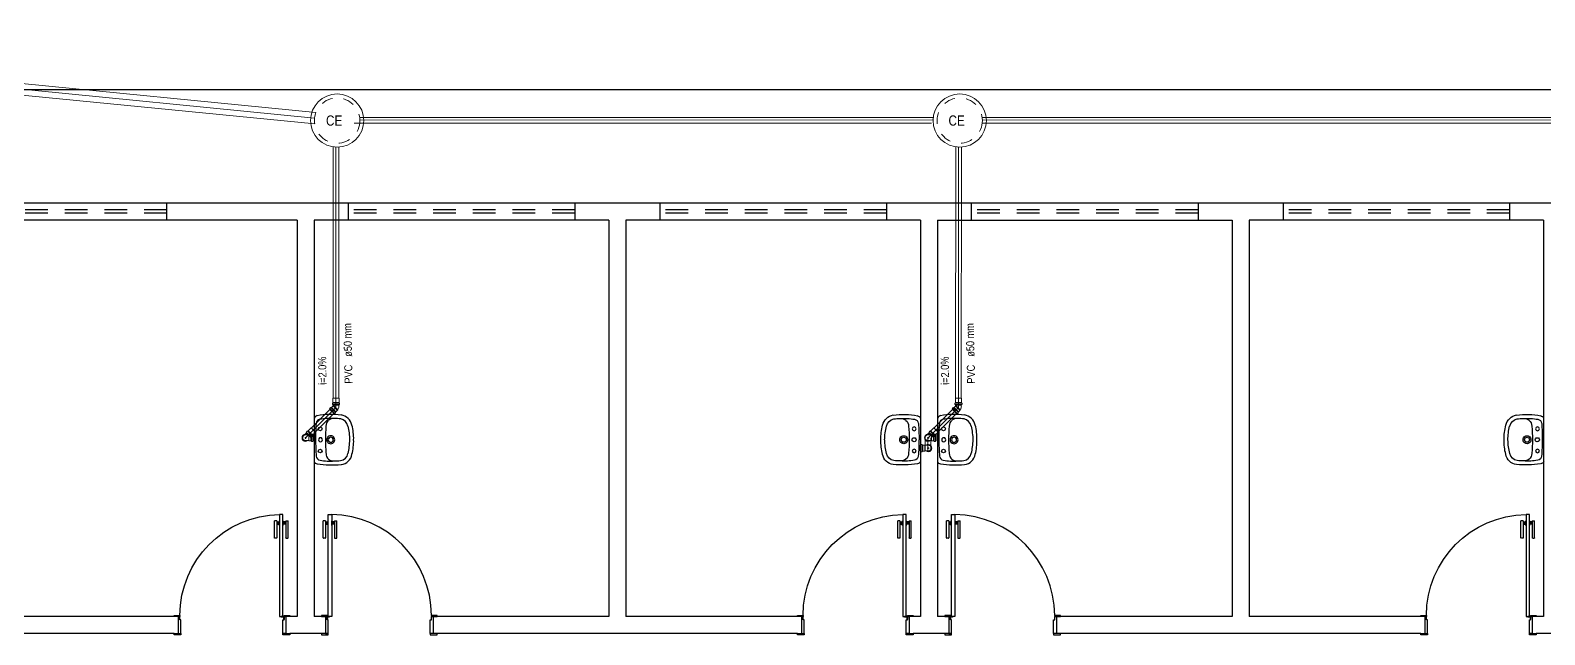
# Model space of a CAD drawing. Header units: inches. Extents: x 48180 to 96389, y -17773 to -8880.
# Drawn here: x 48198.37 to 48211.73, y -8887.8 to -8882.46 of the extents above; entities that cross this region are included whole.
import ezdxf

# ---------------------------------------------------------------- set-up
doc = ezdxf.new("R2010")
doc.units = ezdxf.units.IN
doc.header["$MEASUREMENT"] = 0
doc.linetypes.add('CONTORNO_QUADRO_T', pattern=[0.35, 0.2, -0.15])
doc.linetypes.add('DASHDOT', pattern=[1, 0.5, -0.25, 0, -0.25])
for name, color, linetype in [('at_Entity', 7, 'Continuous'), ('CALÇADA', 2, 'Continuous'), ('ESQUADRIA', 3, 'Continuous'), ('ESQUADRIAS', 7, 'Continuous'), ('JANELA2', 1, 'Continuous'), ('Layout_Equipamentos', 7, 'Continuous'), ('PAREDE', 4, 'Continuous')]:
    doc.layers.add(name, color=color, linetype=linetype)
for name, color, linetype, lineweight in [('NÍVEL 1', 7, 'Continuous', 20), ('Simbolos', 5, 'Continuous', 20), ('Simbolos_int', 174, 'Continuous', 5), ('TEXTOS', 7, 'Continuous', 20), ('TQ-Seção tubo', 5, 'Continuous', 20), ('TQ-Textos tubo', 7, 'Continuous', 20), ('TQ-Tubos detalhe', 90, 'Continuous', 20)]:
    doc.layers.add(name, color=color, linetype=linetype, lineweight=lineweight)
doc.styles.add('ARIAL', font='ARIALN.TTF')

# ---------------------------------------------------------------- blocks, each defined once
blk = doc.blocks.new('P90_02')
at = {"layer": 'ESQUADRIAS', "color": 2}
for p, q in [((0.025, 0.075), (0.025, 0.975)), ((0.025, 0.975), (0.055, 0.975)), ((0.055, 0.975), (0.055, 0.075)), ((0.055, 0.075), (0.025, 0.075))]:
    blk.add_line(p, q, dxfattribs=at)
at = {"layer": 'ESQUADRIAS', "color": 3, "linetype": 'Continuous'}
for p, q in [((-0.02, 0.77), (-0.02, 0.921)), ((0, 0.921), (0, 0.77)), ((0.023, 0.88), (0.023, 0.92)), ((0.057, 0.88), (0.057, 0.92)), ((0.08, 0.921), (0.08, 0.77)), ((0.1, 0.77), (0.1, 0.921)), ((-0.003, 0.767), (-0.017, 0.767)), ((0.083, 0.767), (0.097, 0.767))]:
    blk.add_line(p, q, dxfattribs=at)
at = {"layer": 'ESQUADRIAS', "color": 3}
for p, q in [((0, 0.921), (-0.02, 0.921)), ((0, 0.91), (0.023, 0.91)), ((0, 0.9), (0.023, 0.9)), ((0, 0.89), (0.023, 0.89)), ((0.023, 0.92), (0.025, 0.92)), ((0.023, 0.88), (0.025, 0.88)), ((0.057, 0.92), (0.055, 0.92)), ((0.057, 0.88), (0.055, 0.88)), ((0.08, 0.91), (0.057, 0.91)), ((0.08, 0.9), (0.057, 0.9)), ((0.08, 0.89), (0.057, 0.89)), ((0.08, 0.921), (0.1, 0.921))]:
    blk.add_line(p, q, dxfattribs=at)
at = {"layer": 'ESQUADRIAS'}
for p, q in [((0.016, 0.059), (0.016, 0.062)), ((0.032, 0.074), (0.029, 0.074))]:
    blk.add_line(p, q, dxfattribs=at)
at = {"layer": 'ESQUADRIAS', "color": 3}
for points in [[(0.015, 0.085), (-0.035, 0.085), (-0.035, 0.075), (0.015, 0.075)], [(0.985, 0.085), (0.935, 0.085), (0.935, 0.075), (0.985, 0.075)], [(0.025, -0.075), (0, -0.075), (-0.035, -0.075), (-0.035, -0.085), (0.025, -0.085)], [(0.985, -0.075), (0.925, -0.075), (0.925, -0.085), (0.985, -0.085)]]:
    blk.add_lwpolyline(points, close=True, dxfattribs=at)
at = {"layer": 'ESQUADRIAS', "color": 2}
for points in [[(0.025, 0.045), (0.015, 0.045), (0.015, 0.075), (0, 0.075), (0, -0.075), (0.025, -0.075)], [(0.925, 0.045), (0.935, 0.045), (0.935, 0.075), (0.95, 0.075), (0.95, -0.075), (0.925, -0.075)]]:
    blk.add_lwpolyline(points, close=True, dxfattribs=at)
at = {"layer": 'ESQUADRIAS', "color": 1}
for points in [[(0.016, 0.071, -0.236068), (0.015, 0.073), (0.015, 0.07), (0.015, 0.05), (0.016, 0.05)], [(0.02, 0.074, 0.236068), (0.017, 0.075), (0.02, 0.075), (0.04, 0.075), (0.04, 0.074)]]:
    blk.add_lwpolyline(points, format="xyb", close=True, dxfattribs=at)
at = {"layer": 'ESQUADRIAS'}
for points in [[(0.017, 0.063), (0.016, 0.062), (0.016, 0.062)], [(0.017, 0.058), (0.016, 0.059), (0.016, 0.059)], [(0.017, 0.06), (0.017, 0.06), (0.017, 0.058), (0.017, 0.058), (0.017, 0.063), (0.017, 0.063), (0.017, 0.06), (0.017, 0.06)], [(0.028, 0.073), (0.029, 0.074), (0.029, 0.074)], [(0.03, 0.073), (0.03, 0.073), (0.033, 0.073), (0.033, 0.073), (0.028, 0.073), (0.028, 0.073), (0.03, 0.073), (0.03, 0.073)], [(0.033, 0.073), (0.032, 0.074), (0.032, 0.074)]]:
    blk.add_lwpolyline(points, dxfattribs=at)
at = {"layer": 'ESQUADRIAS', "color": 1}
blk.add_circle((0.017, 0.073), 0.0025, dxfattribs=at)
at = {"layer": 'ESQUADRIAS'}
blk.add_arc((0.043, 0.083), 0.892, 0.1295, 89.2231, dxfattribs=at)
at = {"layer": 'ESQUADRIAS', "color": 3, "linetype": 'Continuous'}
for centre, start, end in [((-0.017, 0.77), 180, 260.5377), ((-0.003, 0.77), 260.5377, 360), ((0.083, 0.77), 180, 279.4623), ((0.097, 0.77), 279.4623, 0)]:
    blk.add_arc(centre, 0.003, start, end, dxfattribs=at)
blk = doc.blocks.new('new block12')
at = {"layer": 'at_Entity', "color": 0}
for p, q in [((-0.19, 0), (0, 0)), ((-0.114, 0.055), (-0.108, 0.066)), ((-0.108, 0.042), (-0.114, 0.055)), ((-0.108, 0.066), (-0.097, 0.072)), ((-0.097, 0.036), (-0.108, 0.042)), ((-0.097, 0.072), (-0.085, 0.066)), ((-0.085, 0.042), (-0.097, 0.036)), ((-0.085, 0.066), (-0.08, 0.055)), ((-0.08, 0.055), (-0.085, 0.042)), ((-0.063, 0), (0.125, 0)), ((0, 0), (0.193, 0)), ((0.083, 0.055), (0.087, 0.066)), ((0.087, 0.042), (0.083, 0.055)), ((0.087, 0.066), (0.099, 0.072)), ((0.099, 0.036), (0.087, 0.042)), ((0.099, 0.072), (0.11, 0.066)), ((0.11, 0.042), (0.099, 0.036)), ((0.11, 0.066), (0.116, 0.055)), ((0.116, 0.055), (0.11, 0.042))]:
    blk.add_line(p, q, dxfattribs=at)
for centre, radius, start, end in [((-0.104, 0.219), 0.117, 102.514, 169.9443), ((-0.102, 0.216), 0.0847, 102.9461, 167.2809), ((-0.012, -0.125), 0.474, 88.698, 104.4219), ((0.014, -0.261), 0.577, 91.3524, 103.5038), ((0.01, -0.125), 0.474, 75.6368, 91.3415), ((-0.013, -0.257), 0.572, 76.4579, 88.6966), ((0.105, 0.222), 0.0784, 8.4194, 78.3837), ((0.108, 0.225), 0.111, 7.7196, 79.5925), ((0.53, 0.153), 0.754, 173.4134, 189.6929), ((0.425, 0.149), 0.614, 177.3231, 189.2415), ((0.123, 0.188), 0.311, 171.3221, 181.8265), ((-0.117, 0.174), 0.0716, 176.6025, 219.5997), ((-0.001, 0.147), 0.0349, 150.0032, 209.9968), ((-0.001, 0.147), 0.0349, 90, 149.9929), ((-0.001, 0.147), 0.0222, 90, 180), ((-0.001, 0.147), 0.0222, 180, 270), ((-0.001, 0.147), 0.0349, 29.9968, 89.9993), ((-0.001, 0.147), 0.0222, 360, 90), ((-0.001, 0.147), 0.0222, 270.0097, 360), ((-0.001, 0.147), 0.0349, 330.0032, 29.9968), ((0.108, 0.173), 0.0781, 324.6525, 2.8394), ((-0.262, 0.132), 0.45, 349.782, 5.7972), ((-0.133, 0.188), 0.319, 357.9946, 8.1696), ((-0.531, 0.154), 0.753, 350.2791, 6.5765), ((-0.165, 0.045), 0.0522, 200.5417, 238.93), ((-0.143, 0.057), 0.0385, 188.7558, 265.6127), ((-0.121, 0.171), 0.0667, 220.3438, 269.4487), ((-0.007, 1.728), 1.716, 265.3753, 270.2103), ((0.002, 1.574), 1.475, 265.1896, 269.9391), ((-0.001, 0.147), 0.0349, 209.9968, 269.9993), ((-0.001, 0.056), 0.018, 150.0128, 209.9872), ((-0.001, 0.056), 0.018, 90, 150.0398), ((-0.001, 0.056), 0.018, 210.0191, 270.0367), ((-0.001, 0.147), 0.0349, 270, 329.9929), ((-0.001, 1.452), 1.353, 270.0208, 275.0951), ((-0.001, 0.056), 0.018, 30.0191, 90.0367), ((-0.001, 0.056), 0.018, 270, 330.0398), ((-0.001, 1.892), 1.879, 270, 274.4144), ((-0.001, 0.056), 0.018, 330.0128, 29.9872), ((0.123, 0.168), 0.0631, 266.7732, 320.7547), ((0.141, 0.059), 0.0402, 273.114, 350.3928), ((0.174, 0.034), 0.0386, 297.8673, 348.5693)]:
    blk.add_arc(centre, radius, start, end, dxfattribs=at)

msp = doc.modelspace()

# ---------------------------------------------------------------- linework, layer by layer
at = {"layer": 'CALÇADA', "linetype": 'Continuous'}
msp.add_line((48227.525, -8882.989), (48180.725, -8882.989), dxfattribs=at)
at = {"layer": 'ESQUADRIA', "linetype": 'CONTORNO_QUADRO_T'}
for p, q in [((48199.575, -8884.049), (48197.575, -8884.049)), ((48199.575, -8884.079), (48197.575, -8884.079)), ((48203.175, -8884.049), (48201.175, -8884.049)), ((48203.175, -8884.079), (48201.175, -8884.079)), ((48205.925, -8884.049), (48203.925, -8884.049)), ((48205.925, -8884.079), (48203.925, -8884.079)), ((48208.675, -8884.049), (48206.675, -8884.049)), ((48208.675, -8884.079), (48206.675, -8884.079)), ((48211.425, -8884.049), (48209.425, -8884.049)), ((48211.425, -8884.079), (48209.425, -8884.079))]:
    msp.add_line(p, q, dxfattribs=at)
at = {"layer": 'JANELA2'}
for p, q in [((48199.575, -8884.139), (48199.575, -8883.989)), ((48206.675, -8884.139), (48206.675, -8883.989))]:
    msp.add_line(p, q, dxfattribs=at)
at = {"layer": 'JANELA2', "linetype": 'Continuous'}
for p, q in [((48201.175, -8883.989), (48201.175, -8884.139)), ((48203.175, -8883.989), (48203.175, -8884.139)), ((48203.925, -8883.989), (48203.925, -8884.139)), ((48205.925, -8883.989), (48205.925, -8884.139)), ((48208.675, -8883.989), (48208.675, -8884.139)), ((48209.425, -8883.989), (48209.425, -8884.139)), ((48211.425, -8883.989), (48211.425, -8884.139))]:
    msp.add_line(p, q, dxfattribs=at)
at = {"layer": 'NÍVEL 1', "color": 9}
for centre in [(48201.078, -8883.261), (48206.572, -8883.261)]:
    msp.add_circle(centre, 0.235, dxfattribs=at)
at = {"layer": 'NÍVEL 1', "color": 7, "linetype": 'DASHDOT', "ltscale": 0.05}
for centre in [(48201.078, -8883.261), (48206.572, -8883.261)]:
    msp.add_circle(centre, 0.2, dxfattribs=at)
at = {"layer": 'PAREDE', "linetype": 'Continuous'}
for p, q in [((48223.175, -8883.989), (48193.125, -8883.989)), ((48200.725, -8884.139), (48193.275, -8884.139)), ((48200.725, -8884.139), (48200.725, -8887.639)), ((48200.725, -8884.139), (48200.725, -8887.639)), ((48203.475, -8884.139), (48200.875, -8884.139)), ((48200.875, -8884.139), (48200.875, -8887.639)), ((48203.475, -8884.139), (48203.475, -8887.639)), ((48206.225, -8884.139), (48203.625, -8884.139)), ((48203.625, -8884.139), (48203.625, -8887.639)), ((48206.225, -8884.139), (48206.225, -8887.639)), ((48206.375, -8884.139), (48206.375, -8887.639)), ((48206.375, -8884.139), (48208.975, -8884.139)), ((48208.975, -8884.139), (48208.975, -8887.639)), ((48211.725, -8884.139), (48209.125, -8884.139)), ((48209.125, -8884.139), (48209.125, -8887.639)), ((48211.725, -8884.139), (48211.725, -8887.639)), ((48199.64, -8887.639), (48193.275, -8887.639)), ((48200.725, -8887.639), (48200.66, -8887.639)), ((48200.94, -8887.639), (48200.875, -8887.639)), ((48203.475, -8887.639), (48201.96, -8887.639)), ((48205.14, -8887.639), (48203.625, -8887.639)), ((48206.225, -8887.639), (48206.16, -8887.639)), ((48206.44, -8887.639), (48206.375, -8887.639)), ((48208.975, -8887.639), (48207.46, -8887.639)), ((48210.64, -8887.639), (48209.125, -8887.639)), ((48211.725, -8887.639), (48211.66, -8887.639)), ((48199.64, -8887.789), (48193.275, -8887.789)), ((48200.94, -8887.789), (48200.66, -8887.789)), ((48201, -8887.789), (48200.975, -8887.789)), ((48205.14, -8887.789), (48201.96, -8887.789)), ((48206.44, -8887.789), (48206.16, -8887.789)), ((48210.64, -8887.789), (48207.46, -8887.789)), ((48211.94, -8887.789), (48211.66, -8887.789))]:
    msp.add_line(p, q, dxfattribs=at)
at = {"layer": 'Simbolos'}
for p, q in [((48201.04, -8885.749), (48201.04, -8885.71)), ((48201.095, -8885.749), (48201.095, -8885.71)), ((48206.534, -8885.749), (48206.534, -8885.71)), ((48206.588, -8885.749), (48206.588, -8885.71)), ((48201.012, -8885.809), (48201.015, -8885.806)), ((48201.051, -8885.848), (48201.012, -8885.809)), ((48201.014, -8885.801), (48201.02, -8885.795)), ((48201.014, -8885.802), (48201.015, -8885.805)), ((48201.021, -8885.795), (48201.024, -8885.796)), ((48201.025, -8885.796), (48201.028, -8885.793)), ((48201.028, -8885.793), (48201.04, -8885.781)), ((48201.036, -8885.755), (48201.039, -8885.755)), ((48201.036, -8885.765), (48201.036, -8885.756)), ((48201.036, -8885.766), (48201.039, -8885.767)), ((48201.04, -8885.754), (48201.04, -8885.749)), ((48201.04, -8885.749), (48201.04, -8885.749)), ((48201.04, -8885.772), (48201.04, -8885.768)), ((48201.04, -8885.772), (48201.095, -8885.772)), ((48201.04, -8885.781), (48201.041, -8885.781)), ((48201.042, -8885.78), (48201.042, -8885.772)), ((48201.051, -8885.848), (48201.054, -8885.845)), ((48201.058, -8885.846), (48201.055, -8885.845)), ((48201.059, -8885.846), (48201.065, -8885.84)), ((48201.064, -8885.835), (48201.067, -8885.832)), ((48201.065, -8885.838), (48201.064, -8885.836)), ((48201.067, -8885.832), (48201.079, -8885.82)), ((48201.079, -8885.817), (48201.081, -8885.815)), ((48201.079, -8885.82), (48201.079, -8885.817)), ((48201.081, -8885.815), (48201.082, -8885.816)), ((48201.082, -8885.816), (48201.084, -8885.814)), ((48201.083, -8885.813), (48201.084, -8885.814)), ((48201.093, -8885.785), (48201.093, -8885.772)), ((48201.095, -8885.754), (48201.095, -8885.749)), ((48201.095, -8885.749), (48201.095, -8885.749)), ((48201.098, -8885.766), (48201.095, -8885.767)), ((48201.095, -8885.772), (48201.095, -8885.768)), ((48201.098, -8885.755), (48201.096, -8885.755)), ((48201.099, -8885.765), (48201.099, -8885.756)), ((48206.506, -8885.809), (48206.509, -8885.806)), ((48206.545, -8885.848), (48206.506, -8885.809)), ((48206.508, -8885.801), (48206.514, -8885.795)), ((48206.508, -8885.802), (48206.509, -8885.805)), ((48206.515, -8885.795), (48206.517, -8885.796)), ((48206.519, -8885.796), (48206.522, -8885.793)), ((48206.522, -8885.793), (48206.534, -8885.781)), ((48206.529, -8885.765), (48206.529, -8885.756)), ((48206.53, -8885.755), (48206.533, -8885.755)), ((48206.53, -8885.766), (48206.533, -8885.767)), ((48206.534, -8885.754), (48206.534, -8885.749)), ((48206.534, -8885.749), (48206.534, -8885.749)), ((48206.534, -8885.772), (48206.534, -8885.768)), ((48206.534, -8885.772), (48206.588, -8885.772)), ((48206.534, -8885.781), (48206.535, -8885.781)), ((48206.536, -8885.78), (48206.536, -8885.772)), ((48206.545, -8885.848), (48206.548, -8885.845)), ((48206.551, -8885.846), (48206.549, -8885.845)), ((48206.553, -8885.846), (48206.559, -8885.84)), ((48206.557, -8885.835), (48206.561, -8885.832)), ((48206.559, -8885.838), (48206.557, -8885.836)), ((48206.561, -8885.832), (48206.573, -8885.82)), ((48206.573, -8885.817), (48206.574, -8885.815)), ((48206.573, -8885.82), (48206.573, -8885.817)), ((48206.574, -8885.815), (48206.576, -8885.816)), ((48206.576, -8885.816), (48206.577, -8885.814)), ((48206.577, -8885.813), (48206.577, -8885.814)), ((48206.586, -8885.785), (48206.586, -8885.772)), ((48206.588, -8885.754), (48206.588, -8885.749)), ((48206.588, -8885.749), (48206.588, -8885.749)), ((48206.588, -8885.772), (48206.588, -8885.768)), ((48206.592, -8885.755), (48206.589, -8885.755)), ((48206.592, -8885.766), (48206.589, -8885.767)), ((48206.593, -8885.765), (48206.593, -8885.756)), ((48200.822, -8886), (48200.849, -8885.973)), ((48206.316, -8886), (48206.343, -8885.973)), ((48200.795, -8886.03), (48200.806, -8886.019)), ((48200.828, -8886.036), (48200.803, -8886.036)), ((48200.828, -8886.086), (48200.803, -8886.086)), ((48200.806, -8886.017), (48200.809, -8886.014)), ((48200.844, -8886.055), (48200.806, -8886.017)), ((48200.807, -8886.008), (48200.814, -8886.002)), ((48200.807, -8886.01), (48200.809, -8886.012)), ((48200.815, -8886.002), (48200.817, -8886.004)), ((48200.818, -8886.004), (48200.822, -8886.001)), ((48200.822, -8886.001), (48200.822, -8886)), ((48200.83, -8886.034), (48200.828, -8886.036)), ((48200.83, -8886.088), (48200.828, -8886.086)), ((48200.847, -8886.034), (48200.83, -8886.034)), ((48200.847, -8886.088), (48200.83, -8886.088)), ((48200.844, -8886.055), (48200.847, -8886.052)), ((48200.847, -8886.034), (48200.847, -8886.034)), ((48200.852, -8886.034), (48200.847, -8886.034)), ((48200.847, -8886.088), (48200.847, -8886.088)), ((48200.852, -8886.088), (48200.847, -8886.088)), ((48200.851, -8886.054), (48200.848, -8886.052)), ((48200.852, -8886.053), (48200.858, -8886.047)), ((48200.853, -8886.03), (48200.853, -8886.033)), ((48200.853, -8886.092), (48200.853, -8886.089)), ((48200.863, -8886.029), (48200.854, -8886.029)), ((48200.863, -8886.093), (48200.854, -8886.093)), ((48200.857, -8886.042), (48200.86, -8886.039)), ((48200.859, -8886.046), (48200.857, -8886.044)), ((48200.86, -8886.039), (48200.888, -8886.011)), ((48200.86, -8886.039), (48200.86, -8886.039)), ((48200.864, -8886.03), (48200.864, -8886.033)), ((48200.864, -8886.092), (48200.864, -8886.089)), ((48200.87, -8886.034), (48200.865, -8886.034)), ((48200.87, -8886.088), (48200.865, -8886.088)), ((48200.87, -8886.034), (48200.87, -8886.088)), ((48206.223, -8886.179), (48206.223, -8886.125)), ((48206.223, -8886.125), (48206.228, -8886.125)), ((48206.229, -8886.121), (48206.229, -8886.124)), ((48206.23, -8886.12), (48206.239, -8886.12)), ((48206.24, -8886.121), (48206.24, -8886.124)), ((48206.241, -8886.125), (48206.246, -8886.125)), ((48206.246, -8886.125), (48206.246, -8886.125)), ((48206.246, -8886.125), (48206.263, -8886.125)), ((48206.263, -8886.125), (48206.265, -8886.127)), ((48206.265, -8886.127), (48206.29, -8886.127)), ((48206.289, -8886.03), (48206.3, -8886.019)), ((48206.322, -8886.036), (48206.297, -8886.036)), ((48206.322, -8886.086), (48206.297, -8886.086)), ((48206.299, -8886.017), (48206.302, -8886.014)), ((48206.338, -8886.055), (48206.299, -8886.017)), ((48206.301, -8886.008), (48206.307, -8886.002)), ((48206.301, -8886.01), (48206.303, -8886.012)), ((48206.309, -8886.002), (48206.311, -8886.004)), ((48206.312, -8886.004), (48206.315, -8886.001)), ((48206.315, -8886.001), (48206.316, -8886)), ((48206.324, -8886.034), (48206.322, -8886.036)), ((48206.324, -8886.088), (48206.322, -8886.086)), ((48206.34, -8886.034), (48206.324, -8886.034)), ((48206.34, -8886.088), (48206.324, -8886.088)), ((48206.338, -8886.055), (48206.341, -8886.052)), ((48206.341, -8886.034), (48206.34, -8886.034)), ((48206.341, -8886.088), (48206.34, -8886.088)), ((48206.345, -8886.034), (48206.341, -8886.034)), ((48206.345, -8886.088), (48206.341, -8886.088)), ((48206.345, -8886.054), (48206.342, -8886.052)), ((48206.347, -8886.03), (48206.346, -8886.033)), ((48206.346, -8886.053), (48206.352, -8886.047)), ((48206.347, -8886.092), (48206.346, -8886.089)), ((48206.356, -8886.029), (48206.348, -8886.029)), ((48206.356, -8886.093), (48206.348, -8886.093)), ((48206.351, -8886.042), (48206.354, -8886.039)), ((48206.352, -8886.046), (48206.351, -8886.044)), ((48206.354, -8886.039), (48206.382, -8886.011)), ((48206.354, -8886.039), (48206.354, -8886.039)), ((48206.357, -8886.03), (48206.358, -8886.033)), ((48206.357, -8886.092), (48206.358, -8886.089)), ((48206.363, -8886.034), (48206.359, -8886.034)), ((48206.363, -8886.088), (48206.359, -8886.088)), ((48206.363, -8886.034), (48206.363, -8886.088)), ((48206.223, -8886.179), (48206.228, -8886.179)), ((48206.229, -8886.183), (48206.229, -8886.18)), ((48206.23, -8886.184), (48206.239, -8886.184)), ((48206.233, -8886.174), (48206.233, -8886.174)), ((48206.24, -8886.183), (48206.24, -8886.18)), ((48206.241, -8886.179), (48206.246, -8886.179)), ((48206.246, -8886.179), (48206.246, -8886.179)), ((48206.246, -8886.179), (48206.263, -8886.179)), ((48206.263, -8886.179), (48206.265, -8886.177)), ((48206.265, -8886.177), (48206.29, -8886.177))]:
    msp.add_line(p, q, dxfattribs=at)
for centre, radius, start, end in [((48201.015, -8885.802), 0.001, 135, 210), ((48201.015, -8885.805), 0.001, 315, 30), ((48201.021, -8885.796), 0.001, 49.9998, 135), ((48201.024, -8885.796), 0.001, 230, 315), ((48201.037, -8885.756), 0.001, 95, 180), ((48201.037, -8885.765), 0.001, 180, 255), ((48201.039, -8885.754), 0.001, 275, 0), ((48201.039, -8885.768), 0.001, 0, 75), ((48201.041, -8885.78), 0.001, 270, 359.9999), ((48201.055, -8885.845), 0.001, 59.9998, 135), ((48201.058, -8885.845), 0.001, 240, 315), ((48201.064, -8885.836), 0.001, 135, 220), ((48201.064, -8885.839), 0.001, 315, 40), ((48201.045, -8885.784), 0.0473, 322.602, 359.5557), ((48201.096, -8885.754), 0.001, 180, 265), ((48201.096, -8885.768), 0.001, 105, 180), ((48201.098, -8885.756), 0.001, 0, 85), ((48201.098, -8885.765), 0.001, 285, 0), ((48206.509, -8885.802), 0.001, 135, 210), ((48206.508, -8885.805), 0.001, 315, 30), ((48206.515, -8885.796), 0.001, 49.9998, 135), ((48206.518, -8885.796), 0.001, 230, 315), ((48206.53, -8885.756), 0.001, 95, 180), ((48206.53, -8885.765), 0.001, 180, 255), ((48206.533, -8885.754), 0.001, 275, 0), ((48206.533, -8885.768), 0.001, 0, 75), ((48206.535, -8885.78), 0.001, 270, 359.9999), ((48206.548, -8885.845), 0.001, 59.9998, 135), ((48206.552, -8885.845), 0.001, 240, 315), ((48206.558, -8885.836), 0.001, 135, 220), ((48206.558, -8885.839), 0.001, 315, 40), ((48206.539, -8885.784), 0.0473, 322.602, 359.5557), ((48206.589, -8885.754), 0.001, 180, 265), ((48206.589, -8885.768), 0.001, 105, 180), ((48206.592, -8885.756), 0.001, 0, 85), ((48206.592, -8885.765), 0.001, 285, 0), ((48200.8, -8886.061), 0.0255, 82.8263, 277.174), ((48200.808, -8886.009), 0.001, 135, 210), ((48200.808, -8886.013), 0.001, 315, 29.9999), ((48200.814, -8886.003), 0.001, 49.9999, 135), ((48200.818, -8886.003), 0.001, 230, 315), ((48200.848, -8886.053), 0.001, 59.9999, 135), ((48200.852, -8886.053), 0.001, 240, 315), ((48200.852, -8886.033), 0.001, 270, 355), ((48200.852, -8886.089), 0.001, 4.9999, 89.9999), ((48200.854, -8886.03), 0.001, 89.9999, 175), ((48200.854, -8886.092), 0.001, 185, 270), ((48200.858, -8886.043), 0.001, 135, 220), ((48200.858, -8886.046), 0.001, 315, 39.9999), ((48200.863, -8886.03), 0.001, 14.9999, 89.9999), ((48200.863, -8886.092), 0.001, 270, 345), ((48200.865, -8886.033), 0.001, 195, 270), ((48200.865, -8886.089), 0.001, 89.9999, 165), ((48206.228, -8886.124), 0.001, 269.9999, 345), ((48206.23, -8886.121), 0.001, 90, 165), ((48206.239, -8886.121), 0.001, 5, 90), ((48206.241, -8886.124), 0.001, 184.9999, 269.9999), ((48206.293, -8886.061), 0.0255, 82.8263, 277.174), ((48206.293, -8886.152), 0.0255, 262.8263, 97.174), ((48206.302, -8886.009), 0.001, 135, 210), ((48206.302, -8886.013), 0.001, 315, 29.9999), ((48206.308, -8886.003), 0.001, 49.9999, 135), ((48206.311, -8886.003), 0.001, 230, 315), ((48206.342, -8886.053), 0.001, 59.9999, 135), ((48206.345, -8886.033), 0.001, 270, 355), ((48206.345, -8886.053), 0.001, 240, 315), ((48206.345, -8886.089), 0.001, 4.9999, 89.9999), ((48206.348, -8886.03), 0.001, 89.9999, 175), ((48206.348, -8886.092), 0.001, 185, 270), ((48206.351, -8886.043), 0.001, 135, 220), ((48206.351, -8886.046), 0.001, 315, 39.9999), ((48206.356, -8886.03), 0.001, 14.9999, 89.9999), ((48206.356, -8886.092), 0.001, 270, 345), ((48206.359, -8886.033), 0.001, 195, 270), ((48206.359, -8886.089), 0.001, 89.9999, 165), ((48206.228, -8886.18), 0.001, 15, 90), ((48206.23, -8886.183), 0.001, 194.9999, 269.9999), ((48206.239, -8886.183), 0.001, 269.9999, 355), ((48206.241, -8886.18), 0.001, 90, 175)]:
    msp.add_arc(centre, radius, start, end, dxfattribs=at)
at = {"layer": 'Simbolos_int'}
for p, q in [((48201.04, -8885.71), (48201.095, -8885.71)), ((48206.534, -8885.71), (48206.588, -8885.71)), ((48201.054, -8885.844), (48201.016, -8885.806)), ((48201.063, -8885.836), (48201.024, -8885.797)), ((48201.067, -8885.832), (48201.028, -8885.793)), ((48201.04, -8885.749), (48201.095, -8885.749)), ((48201.04, -8885.755), (48201.095, -8885.755)), ((48201.04, -8885.767), (48201.095, -8885.767)), ((48201.083, -8885.813), (48201.042, -8885.772)), ((48201.042, -8885.772), (48201.093, -8885.772)), ((48201.081, -8885.815), (48201.042, -8885.776)), ((48201.079, -8885.817), (48201.042, -8885.78)), ((48206.548, -8885.844), (48206.51, -8885.806)), ((48206.557, -8885.836), (48206.518, -8885.797)), ((48206.561, -8885.832), (48206.522, -8885.793)), ((48206.534, -8885.749), (48206.588, -8885.749)), ((48206.534, -8885.755), (48206.588, -8885.755)), ((48206.534, -8885.767), (48206.588, -8885.767)), ((48206.577, -8885.813), (48206.536, -8885.772)), ((48206.536, -8885.772), (48206.586, -8885.772)), ((48206.574, -8885.815), (48206.536, -8885.776)), ((48206.573, -8885.817), (48206.536, -8885.78)), ((48200.888, -8886.011), (48200.849, -8885.973)), ((48206.382, -8886.011), (48206.343, -8885.973)), ((48200.8, -8886.061), (48200.792, -8886.061)), ((48200.8, -8886.061), (48200.8, -8886.055)), ((48200.8, -8886.061), (48200.8, -8886.07)), ((48200.8, -8886.061), (48200.807, -8886.061)), ((48200.823, -8886.036), (48200.806, -8886.019)), ((48200.848, -8886.052), (48200.809, -8886.013)), ((48200.856, -8886.043), (48200.818, -8886.004)), ((48200.86, -8886.039), (48200.822, -8886.001)), ((48200.828, -8886.086), (48200.828, -8886.036)), ((48200.847, -8886.088), (48200.847, -8886.034)), ((48200.852, -8886.034), (48200.852, -8886.088)), ((48200.865, -8886.034), (48200.865, -8886.088)), ((48206.228, -8886.179), (48206.228, -8886.125)), ((48206.241, -8886.179), (48206.241, -8886.125)), ((48206.246, -8886.125), (48206.246, -8886.179)), ((48206.265, -8886.127), (48206.265, -8886.177)), ((48206.293, -8886.061), (48206.286, -8886.061)), ((48206.293, -8886.061), (48206.293, -8886.055)), ((48206.293, -8886.061), (48206.293, -8886.07)), ((48206.293, -8886.061), (48206.301, -8886.061)), ((48206.317, -8886.036), (48206.3, -8886.019)), ((48206.341, -8886.052), (48206.303, -8886.013)), ((48206.35, -8886.043), (48206.312, -8886.004)), ((48206.354, -8886.039), (48206.315, -8886.001)), ((48206.322, -8886.086), (48206.322, -8886.036)), ((48206.341, -8886.088), (48206.341, -8886.034)), ((48206.346, -8886.034), (48206.346, -8886.088)), ((48206.358, -8886.034), (48206.358, -8886.088)), ((48206.293, -8886.152), (48206.286, -8886.152)), ((48206.293, -8886.152), (48206.293, -8886.143)), ((48206.293, -8886.152), (48206.293, -8886.158)), ((48206.293, -8886.152), (48206.301, -8886.152))]:
    msp.add_line(p, q, dxfattribs=at)
for centre, start, end in [((48200.8, -8886.061), 52.8606, 307.139), ((48206.293, -8886.061), 52.8606, 307.139), ((48206.293, -8886.152), 232.8606, 127.139)]:
    msp.add_arc(centre, 0.0318, start, end, dxfattribs=at)
at = {"layer": 'TQ-Seção tubo'}
for p, q in [((48200.891, -8883.191), (48193.517, -8882.464)), ((48200.88, -8883.29), (48193.517, -8882.565)), ((48206.323, -8883.284), (48201.227, -8883.284)), ((48206.343, -8883.234), (48201.276, -8883.234)), ((48211.89, -8883.234), (48206.77, -8883.234)), ((48211.889, -8883.284), (48206.77, -8883.284)), ((48201.042, -8885.715), (48201.043, -8883.493)), ((48201.092, -8885.715), (48201.093, -8883.495)), ((48206.536, -8885.715), (48206.537, -8883.493)), ((48206.586, -8885.715), (48206.587, -8883.495)), ((48200.85, -8885.975), (48201.014, -8885.811)), ((48200.885, -8886.011), (48201.05, -8885.846)), ((48206.344, -8885.975), (48206.508, -8885.811)), ((48206.379, -8886.011), (48206.543, -8885.846)), ((48206.267, -8886.177), (48206.267, -8886.06)), ((48206.317, -8886.161), (48206.317, -8886.06))]:
    msp.add_line(p, q, dxfattribs=at)
at = {"layer": 'TQ-Tubos detalhe'}
for p, q in [((48200.879, -8883.24), (48193.517, -8882.514)), ((48206.332, -8883.254), (48201.278, -8883.256)), ((48211.888, -8883.254), (48206.772, -8883.256)), ((48201.067, -8885.794), (48201.068, -8883.496)), ((48206.561, -8885.794), (48206.562, -8883.496)), ((48200.8, -8886.061), (48201.067, -8885.793)), ((48206.293, -8886.061), (48206.561, -8885.793)), ((48206.292, -8886.178), (48206.292, -8886.061))]:
    msp.add_line(p, q, dxfattribs=at)

# ---------------------------------------------------------------- block references
at = {"layer": 'ESQUADRIAS', "xscale": -1}
for p in [(48200.625, -8887.714), (48206.125, -8887.714), (48211.625, -8887.714)]:
    msp.add_blockref('P90_02', p, dxfattribs=at)
at = {"layer": 'ESQUADRIAS'}
for p in [(48200.975, -8887.714), (48206.475, -8887.714)]:
    msp.add_blockref('P90_02', p, dxfattribs=at)
at = {"layer": 'Layout_Equipamentos', "rotation": 270}
for p in [(48200.875, -8886.079), (48206.375, -8886.079)]:
    msp.add_blockref('new block12', p, dxfattribs=at)
at = {"layer": 'Layout_Equipamentos', "xscale": -1, "rotation": 90}
for p in [(48206.225, -8886.079), (48211.725, -8886.079)]:
    msp.add_blockref('new block12', p, dxfattribs=at)

# ---------------------------------------------------------------- texts
at = {"layer": 'TEXTOS', "char_height": 0.09, "width": 0.216, "attachment_point": 7, "line_spacing_factor": 0.798, "style": 'ARIAL'}
for insert in [(48200.98, -8883.307), (48206.473, -8883.307)]:
    msp.add_mtext('CE', dxfattribs=dict(at, insert=insert))
at = {"layer": 'TQ-Textos tubo', "char_height": 0.0706, "rotation": 91.1129, "line_spacing_factor": 0.798, "style": 'ARIAL'}
for s, insert, width, attachment_point in [('ø50 mm', (48201.211, -8885.345), 0.50832, 7), ('ø50 mm', (48206.704, -8885.345), 0.50832, 7), ('i=2.0%', (48200.984, -8885.468), 0.50832, 8), ('PVC', (48201.212, -8885.416), 0.25416, 9), ('i=2.0%', (48206.478, -8885.468), 0.50832, 8), ('PVC', (48206.706, -8885.416), 0.25416, 9)]:
    msp.add_mtext(s, dxfattribs=dict(at, insert=insert, width=width, attachment_point=attachment_point))

doc.saveas('drawing.dxf')
